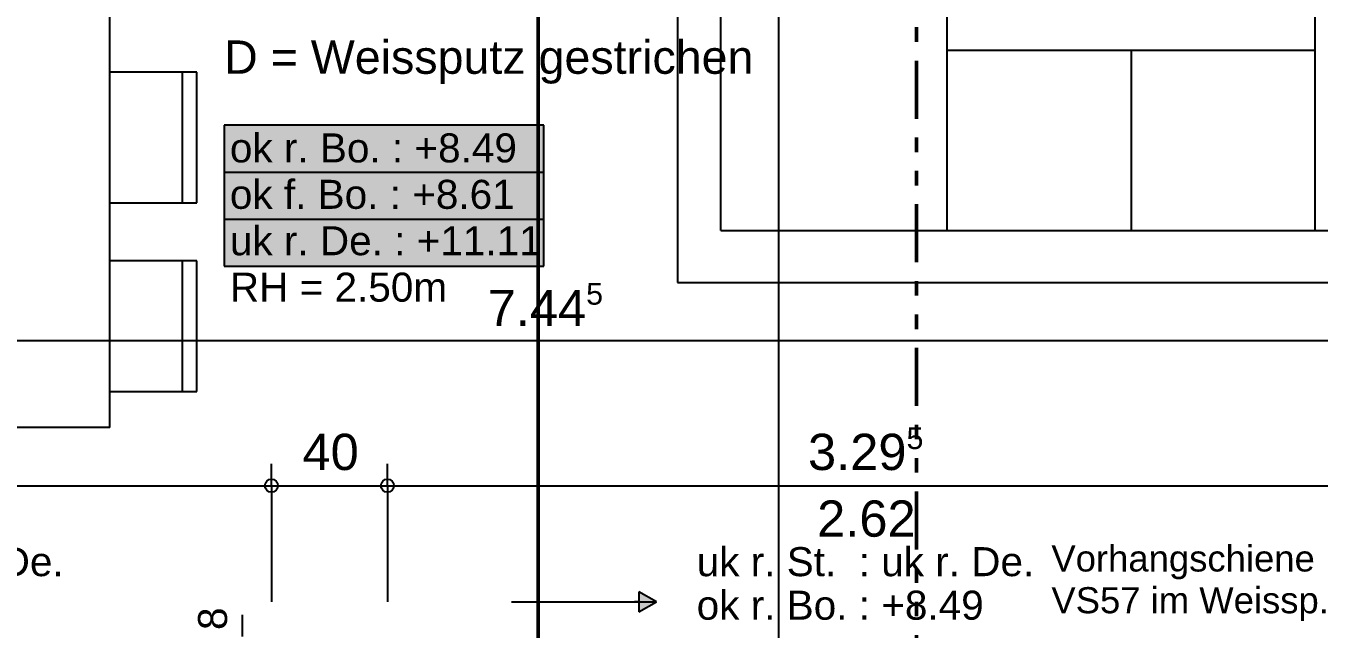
# Model space of a CAD drawing. Header units: centimetres. Extents: x 0.3 to 84.3, y 0.3 to 59.7.
# Drawn here: x 35.89 to 44.81, y 16.69 to 20.84 of the extents above; entities that cross this region are included whole.
import ezdxf

# ---------------------------------------------------------------- set-up
doc = ezdxf.new("R2010")
doc.units = ezdxf.units.CM
for name, pattern in [('AUSGEZOGEN', [0]), ('LINIE_23', [0.79, 0.4, -0.13, 0, -0.13, 0, -0.13]), ('RAND', [44.45, 12.7, -6.35, 12.7, -6.35, 0, -6.35]), ('STRICHPUNKT', [25.4, 12.7, -6.35, 0, -6.35])]:
    doc.linetypes.add(name, pattern=pattern)
for name, color, linetype, lineweight in [('Bauachsen grob', 7, 'RAND', 25), ('Oeffnungsrichtung Fenster', 7, 'AUSGEZOGEN', 25), ('Raumbezeichnung', 7, 'AUSGEZOGEN', 35), ('Schnittbegrenzung', 7, 'AUSGEZOGEN', 25), ('Text Koten', 7, 'AUSGEZOGEN', 50), ('Vorhangbrett', 7, 'AUSGEZOGEN', 25), ('Werkplan- Ausfuehrungsmasse', 7, 'AUSGEZOGEN', 25)]:
    doc.layers.add(name, color=color, linetype=linetype, lineweight=lineweight)
doc.layers.add('Moebel', color=7, linetype='AUSGEZOGEN', lineweight=25, true_color=0xababab)
doc.styles.add('ARIAL', font='ARIAL.TTF')

msp = doc.modelspace()

# ---------------------------------------------------------------- hatches: boundary and pattern name
at = {"layer": 'Oeffnungsrichtung Fenster', "linetype": 'AUSGEZOGEN', "lineweight": 25}
msp.add_hatch(color=7, dxfattribs=at).paths.add_polyline_path([(40.115, 16.805), (40.235, 16.874), (40.115, 16.943)])
at = {"layer": 'Text Koten', "linetype": 'AUSGEZOGEN', "lineweight": 25, "true_color": 0xf1f1f1}
msp.add_hatch(color=7, dxfattribs=at).paths.add_polyline_path([(37.2533, 20.1598), (37.2533, 19.1865), (39.46, 19.1865), (39.46, 20.1598)])

# ---------------------------------------------------------------- linework, layer by layer
at = {"layer": 'Bauachsen grob', "color": 32, "linetype": 'LINIE_23', "lineweight": 50, "true_color": 0xc36e14}
msp.add_line((42.03, 1.394), (42.03, 57.974), dxfattribs=at)
at = {"layer": 'Moebel', "color": 253, "linetype": 'AUSGEZOGEN', "lineweight": 25, "true_color": 0xababab}
for p, q in [((44.78, 19.434), (44.78, 23.274)), ((40.38, 23.074), (40.38, 19.074)), ((40.68, 19.434), (40.68, 23.074)), ((42.24, 19.434), (42.24, 23.074)), ((36.465, 18.074), (36.465, 22.074)), ((44.78, 20.674), (42.24, 20.674)), ((43.51, 20.674), (43.51, 19.434)), ((37.065, 20.524), (36.465, 20.524)), ((36.965, 20.524), (36.965, 19.624)), ((37.065, 19.624), (37.065, 20.524)), ((36.465, 19.624), (37.065, 19.624)), ((40.68, 19.434), (46.58, 19.434)), ((37.065, 19.224), (36.465, 19.224)), ((36.965, 19.224), (36.965, 18.324)), ((37.065, 18.324), (37.065, 19.224)), ((40.38, 19.074), (46.88, 19.074)), ((36.465, 18.324), (37.065, 18.324)), ((36.465, 18.074), (34.865, 18.074))]:
    msp.add_line(p, q, dxfattribs=at)
at = {"layer": 'Oeffnungsrichtung Fenster', "color": 7, "linetype": 'AUSGEZOGEN', "lineweight": 25}
for p, q in [((39.235, 16.874), (40.235, 16.874)), ((40.115, 16.874), (40.085, 16.874)), ((40.235, 16.874), (40.115, 16.943)), ((40.115, 16.943), (40.115, 16.805)), ((40.115, 16.805), (40.235, 16.874)), ((40.235, 16.874), (40.235, 16.874)), ((40.235, 16.874), (40.235, 16.874)), ((40.235, 16.874), (40.235, 16.874))]:
    msp.add_line(p, q, dxfattribs=at)
at = {"layer": 'Schnittbegrenzung', "color": 14, "linetype": 'STRICHPUNKT', "lineweight": 50, "true_color": 0xb20000}
msp.add_line((39.42, 22.214), (39.42, 1.034), dxfattribs=at)
at = {"layer": 'Text Koten', "color": 7, "linetype": 'AUSGEZOGEN', "lineweight": 25}
for p, q in [((37.2533, 20.1598), (37.2533, 19.1865)), ((39.46, 20.1598), (37.2533, 20.1598)), ((39.46, 19.1865), (39.46, 20.1598)), ((37.2533, 19.8354), (39.46, 19.8354)), ((37.2533, 19.5109), (39.46, 19.5109)), ((37.2533, 19.1865), (39.46, 19.1865))]:
    msp.add_line(p, q, dxfattribs=at)
at = {"layer": 'Vorhangbrett', "color": 191, "linetype": 'AUSGEZOGEN', "lineweight": 25, "true_color": 0xbe96ea}
msp.add_line((37.38, 16.634), (37.38, 16.784), dxfattribs=at)
at = {"layer": 'Werkplan- Ausfuehrungsmasse', "color": 7, "linetype": 'AUSGEZOGEN', "lineweight": 25}
for p, q in [((32.02, 18.674), (46.91, 18.674)), ((37.58, 17.674), (37.58, 17.824)), ((38.38, 17.674), (38.38, 17.824)), ((37.58, 17.674), (37.58, 17.524)), ((37.58, 17.674), (38.38, 17.674)), ((38.38, 17.674), (38.38, 17.524)), ((38.38, 17.674), (44.97, 17.674))]:
    msp.add_line(p, q, dxfattribs=at)
for points in [[(41.08, 16.474), (41.08, 18.806), (41.08, 18.806), (41.08, 28.294)], [(32.38, 17.674), (32.7961, 17.674), (32.7961, 17.674), (34.8963, 17.674), (34.8963, 17.674), (36.171, 17.674), (36.171, 17.674), (37.58, 17.674)], [(37.58, 17.674), (37.58, 17.6274), (37.58, 17.6274), (37.58, 17.5933), (37.58, 17.5933), (37.58, 17.4416), (37.58, 17.4416), (37.58, 16.874)], [(38.38, 17.674), (38.38, 17.6143), (38.38, 17.6143), (38.38, 17.5762), (38.38, 17.5762), (38.38, 17.4062), (38.38, 17.4062), (38.38, 16.874)]]:
    msp.add_lwpolyline(points, dxfattribs=at)
for centre in [(37.58, 17.674), (38.38, 17.674)]:
    msp.add_circle(centre, 0.045, dxfattribs=at)

# ---------------------------------------------------------------- texts
at = {"layer": 'Raumbezeichnung', "color": 7, "linetype": 'AUSGEZOGEN', "lineweight": 50, "insert": (37.2533, 20.4442), "char_height": 0.23, "width": 0.115, "attachment_point": 7, "style": 'ARIAL'}
msp.add_mtext('D\\~=\\~Weissputz\\~gestrichen', dxfattribs=at)
at = {"layer": 'Text Koten', "color": 7, "linetype": 'AUSGEZOGEN', "lineweight": 35, "char_height": 0.2, "width": 0.1, "attachment_point": 7, "style": 'ARIAL'}
for s, insert in [('ok\\~r.\\~Bo.\\~:\\~+8.49', (37.2933, 19.8998)), ('ok\\~f.\\~Bo.\\~:\\~+8.61', (37.2933, 19.5798)), ('uk\\~r.\\~De.\\~:\\~+11.11', (37.2933, 19.2598)), ('RH\\~=\\~2.50m', (37.2933, 18.9398)), ('uk\\~r.\\~St.\\~\\~:\\~uk\\~r.\\~De.', (33.8183, 17.0473)), ('uk\\~r.\\~St.\\~\\~:\\~uk\\~r.\\~De.', (40.5133, 17.0473)), ('ok\\~r.\\~Bo.\\~:\\~+8.49', (40.5133, 16.7473))]:
    msp.add_mtext(s, dxfattribs=dict(at, insert=insert))
at = {"layer": 'Vorhangbrett', "color": 191, "linetype": 'AUSGEZOGEN', "lineweight": 35, "true_color": 0xbe96ea, "char_height": 0.18, "width": 0.09, "attachment_point": 7, "style": 'ARIAL'}
for s, insert in [('Vorhangschiene', (42.96, 17.028)), ('VS57\\~im\\~Weissp.', (42.96, 16.74))]:
    msp.add_mtext(s, dxfattribs=dict(at, insert=insert))
at = {"layer": 'Vorhangbrett', "color": 191, "linetype": 'AUSGEZOGEN', "lineweight": 35, "true_color": 0xbe96ea, "insert": (37.2766, 16.679), "char_height": 0.2, "width": 0.1, "attachment_point": 7, "rotation": 90, "style": 'ARIAL'}
msp.add_mtext('8', dxfattribs=at)
at = {"layer": 'Werkplan- Ausfuehrungsmasse', "color": 7, "linetype": 'AUSGEZOGEN', "lineweight": 50, "attachment_point": 7, "style": 'ARIAL'}
for s, insert, char_height, width in [('7.44', (39.0711, 18.774), 0.25, 0.125), ('5', (39.7508, 18.9198), 0.15, 0.075), ('40', (37.7941, 17.7783), 0.25, 0.125), ('3.29', (41.2811, 17.7784), 0.25, 0.125), ('5', (41.9608, 17.9243), 0.15, 0.075), ('2.62', (41.3443, 17.3187), 0.25, 0.125)]:
    msp.add_mtext(s, dxfattribs=dict(at, insert=insert, char_height=char_height, width=width))

doc.saveas('drawing.dxf')
